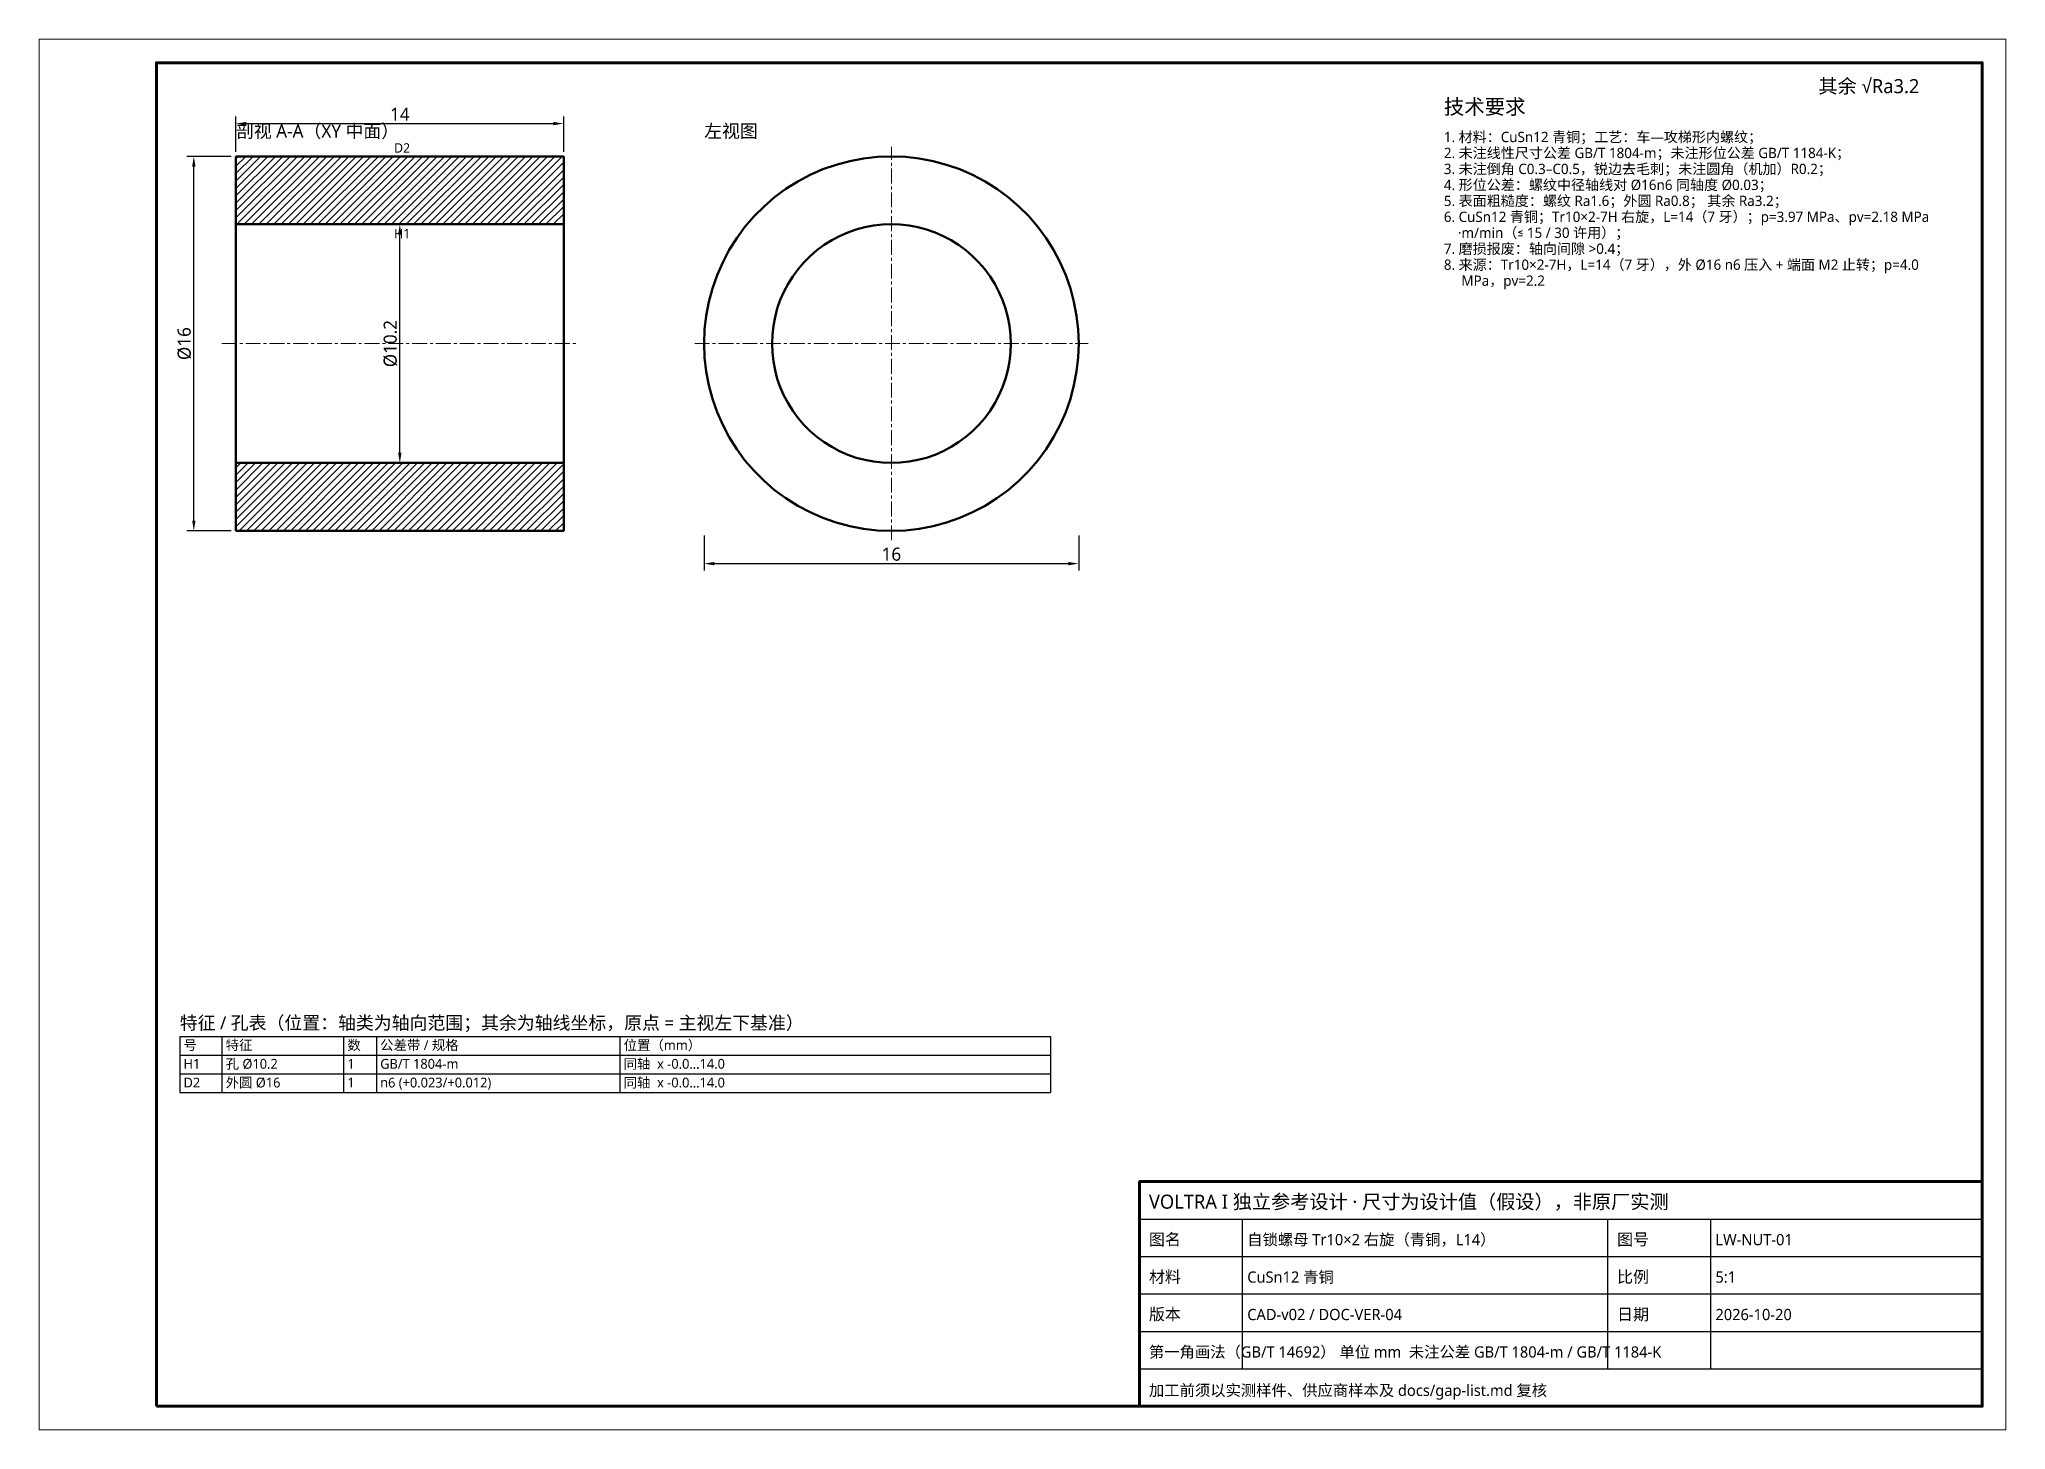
# Model space of a CAD drawing. Header units: millimetres. Extents: x 0 to 420, y 0 to 297.
import ezdxf

# ---------------------------------------------------------------- set-up
doc = ezdxf.new("R2010")
doc.units = ezdxf.units.MM
doc.linetypes.add('CENTER', pattern=[5.08, 3.175, -0.635, 0.635, -0.635])
doc.linetypes.add('DASHED', pattern=[1.524, 1.27, -0.254])
for name, color, linetype, lineweight in [('CENTER', 1, 'CENTER', 18), ('DIM', 3, 'CONTINUOUS', 18), ('FRAME', 7, 'CONTINUOUS', 70), ('HATCH', 8, 'CONTINUOUS', 13), ('HIDDEN', 8, 'DASHED', 25), ('TEXT', 7, 'CONTINUOUS', 25), ('VISIBLE', 7, 'CONTINUOUS', 50)]:
    doc.layers.add(name, color=color, linetype=linetype, lineweight=lineweight)
doc.styles.add('CJK', font='NotoSansCJK-Regular.ttc')
doc.dimstyles.new('GB', dxfattribs={"dimtxt": 2.8, "dimasz": 2.2, "dimexe": 1.5, "dimexo": 1, "dimgap": 0.6, "dimtad": 1, "dimlfac": 100, "dimzin": 12, "dimdsep": 46, "dimtxsty": 'CJK', "dimcen": 2.5, "dimazin": 3, "dimtfac": 0.5, "dimtmove": 2, "dimatfit": 3})

msp = doc.modelspace()

# ---------------------------------------------------------------- hatches: boundary and pattern name
at = {"layer": 'HATCH'}
h = msp.add_hatch(dxfattribs=at)
h.set_pattern_fill('ANSI31', scale=0.35)
h.paths.add_polyline_path([(112, 272), (110.47748, 272), (108.95495, 272), (107.43243, 272), (105.90991, 272), (104.38739, 272), (102.86486, 272), (101.34234, 272), (99.81982, 272), (98.2973, 272), (96.77477, 272), (95.25225, 272), (93.72973, 272), (92.20721, 272), (90.68468, 272), (89.16216, 272), (87.63964, 272), (86.11712, 272), (84.59459, 272), (83.07207, 272), (81.54955, 272), (80.02703, 272), (78.5045, 272), (76.98198, 272), (75.45946, 272), (73.93694, 272), (72.41441, 272), (70.89189, 272), (69.36937, 272), (67.84685, 272), (66.32432, 272), (64.8018, 272), (63.27928, 272), (61.75676, 272), (60.23423, 272), (58.71171, 272), (57.18919, 272), (55.66667, 272), (54.14414, 272), (52.62162, 272), (51.0991, 272), (49.57658, 272), (48.05405, 272), (46.53153, 272), (45.00901, 272), (43.48649, 272), (42, 271.96396), (42, 270.44144), (42, 268.91892), (42, 267.3964), (42, 265.87387), (42, 264.35135), (42, 262.82883), (42, 261.30631), (42, 259.78378), (42, 258.26126), (42.76126, 257.5), (44.28378, 257.5), (45.80631, 257.5), (47.32883, 257.5), (48.85135, 257.5), (50.37387, 257.5), (51.8964, 257.5), (53.41892, 257.5), (54.94144, 257.5), (56.46396, 257.5), (57.98649, 257.5), (59.50901, 257.5), (61.03153, 257.5), (62.55405, 257.5), (64.07658, 257.5), (65.5991, 257.5), (67.12162, 257.5), (68.64414, 257.5), (70.16667, 257.5), (71.68919, 257.5), (73.21171, 257.5), (74.73423, 257.5), (76.25676, 257.5), (77.77928, 257.5), (79.3018, 257.5), (80.82432, 257.5), (82.34685, 257.5), (83.86937, 257.5), (85.39189, 257.5), (86.91441, 257.5), (88.43694, 257.5), (89.95946, 257.5), (91.48198, 257.5), (93.0045, 257.5), (94.52703, 257.5), (96.04955, 257.5), (97.57207, 257.5), (99.09459, 257.5), (100.61712, 257.5), (102.13964, 257.5), (103.66216, 257.5), (105.18468, 257.5), (106.70721, 257.5), (108.22973, 257.5), (109.75225, 257.5), (111.27477, 257.5), (112, 258.2973), (112, 259.81982), (112, 261.34234), (112, 262.86486), (112, 264.38739), (112, 265.90991), (112, 267.43243), (112, 268.95495), (112, 270.47748), (112, 272)])
h = msp.add_hatch(dxfattribs=at)
h.set_pattern_fill('ANSI31', scale=0.35)
h.paths.add_polyline_path([(42, 192), (43.52252, 192), (45.04505, 192), (46.56757, 192), (48.09009, 192), (49.61261, 192), (51.13514, 192), (52.65766, 192), (54.18018, 192), (55.7027, 192), (57.22523, 192), (58.74775, 192), (60.27027, 192), (61.79279, 192), (63.31532, 192), (64.83784, 192), (66.36036, 192), (67.88288, 192), (69.40541, 192), (70.92793, 192), (72.45045, 192), (73.97297, 192), (75.4955, 192), (77.01802, 192), (78.54054, 192), (80.06306, 192), (81.58559, 192), (83.10811, 192), (84.63063, 192), (86.15315, 192), (87.67568, 192), (89.1982, 192), (90.72072, 192), (92.24324, 192), (93.76577, 192), (95.28829, 192), (96.81081, 192), (98.33333, 192), (99.85586, 192), (101.37838, 192), (102.9009, 192), (104.42342, 192), (105.94595, 192), (107.46847, 192), (108.99099, 192), (110.51351, 192), (112, 192.03604), (112, 193.55856), (112, 195.08108), (112, 196.6036), (112, 198.12613), (112, 199.64865), (112, 201.17117), (112, 202.69369), (112, 204.21622), (112, 205.73874), (111.23874, 206.5), (109.71622, 206.5), (108.19369, 206.5), (106.67117, 206.5), (105.14865, 206.5), (103.62613, 206.5), (102.1036, 206.5), (100.58108, 206.5), (99.05856, 206.5), (97.53604, 206.5), (96.01351, 206.5), (94.49099, 206.5), (92.96847, 206.5), (91.44595, 206.5), (89.92342, 206.5), (88.4009, 206.5), (86.87838, 206.5), (85.35586, 206.5), (83.83333, 206.5), (82.31081, 206.5), (80.78829, 206.5), (79.26577, 206.5), (77.74324, 206.5), (76.22072, 206.5), (74.6982, 206.5), (73.17568, 206.5), (71.65315, 206.5), (70.13063, 206.5), (68.60811, 206.5), (67.08559, 206.5), (65.56306, 206.5), (64.04054, 206.5), (62.51802, 206.5), (60.9955, 206.5), (59.47297, 206.5), (57.95045, 206.5), (56.42793, 206.5), (54.90541, 206.5), (53.38288, 206.5), (51.86036, 206.5), (50.33784, 206.5), (48.81532, 206.5), (47.29279, 206.5), (45.77027, 206.5), (44.24775, 206.5), (42.72523, 206.5), (42, 205.7027), (42, 204.18018), (42, 202.65766), (42, 201.13514), (42, 199.61261), (42, 198.09009), (42, 196.56757), (42, 195.04505), (42, 193.52252), (42, 192)])

# ---------------------------------------------------------------- linework, layer by layer
at = {"layer": 'CENTER'}
for p, q in [((182, 190), (182, 274)), ((39, 232), (115, 232)), ((140, 232), (224, 232))]:
    msp.add_line(p, q, dxfattribs=at)
at = {"layer": 'FRAME', "lineweight": 18}
msp.add_lwpolyline([(0, 0), (420, 0), (420, 297), (0, 297)], close=True, dxfattribs=at)
at = {"layer": 'FRAME'}
for points in [[(25, 5), (415, 5), (415, 292), (25, 292)], [(235, 5), (415, 5), (415, 53), (235, 53)]]:
    msp.add_lwpolyline(points, close=True, dxfattribs=at)
at = {"layer": 'HIDDEN'}
for points in [[(164.64465, 268.03875), (167.38636, 269.23495)], [(167.38636, 269.23495), (170.20979, 270.22291)], [(170.20979, 270.22291), (173.09916, 270.99712)], [(173.09916, 270.99712), (176.03831, 271.55323)], [(176.03831, 271.55323), (179.0108, 271.88815)], [(179.0108, 271.88815), (182, 272)], [(182, 272), (184.9892, 271.88815)], [(184.9892, 271.88815), (187.96169, 271.55323)], [(187.96169, 271.55323), (190.90084, 270.99712)], [(190.90084, 270.99712), (193.79021, 270.22291)], [(193.79021, 270.22291), (196.61364, 269.23495)], [(196.61364, 269.23495), (199.35535, 268.03875)], [(157.06041, 263.27326), (159.4672, 265.04955)], [(159.4672, 265.04955), (162, 266.64102)], [(162, 266.64102), (164.64465, 268.03875)], [(199.35535, 268.03875), (202, 266.64102)], [(202, 266.64102), (204.5328, 265.04955)], [(204.5328, 265.04955), (206.93959, 263.27326)], [(152.67793, 259.20691), (154.79309, 261.32207)], [(154.79309, 261.32207), (157.06041, 263.27326)], [(206.93959, 263.27326), (209.20691, 261.32207)], [(209.20691, 261.32207), (211.32207, 259.20691)], [(148.95045, 254.5328), (150.72674, 256.93959)], [(150.72674, 256.93959), (152.67793, 259.20691)], [(172.6838, 255.73728), (174.48374, 256.36711)], [(174.48374, 256.36711), (176.32572, 256.86066)], [(176.32572, 256.86066), (178.19942, 257.21519)], [(178.19942, 257.21519), (180.09438, 257.4287)], [(180.09438, 257.4287), (182, 257.5)], [(182, 257.5), (183.90562, 257.4287)], [(183.90562, 257.4287), (185.80058, 257.21519)], [(185.80058, 257.21519), (187.67428, 256.86066)], [(187.67428, 256.86066), (189.51626, 256.36711)], [(189.51626, 256.36711), (191.3162, 255.73728)], [(211.32207, 259.20691), (213.27326, 256.93959)], [(213.27326, 256.93959), (215.04955, 254.5328)], [(145.96125, 249.35535), (147.35898, 252)], [(147.35898, 252), (148.95045, 254.5328)], [(166.10101, 251.9367), (167.63534, 253.06909)], [(167.63534, 253.06909), (169.25, 254.08365)], [(169.25, 254.08365), (170.93596, 254.97471)], [(170.93596, 254.97471), (172.6838, 255.73728)], [(191.3162, 255.73728), (193.06404, 254.97471)], [(193.06404, 254.97471), (194.75, 254.08365)], [(194.75, 254.08365), (196.36466, 253.06909)], [(196.36466, 253.06909), (197.89899, 251.9367)], [(215.04955, 254.5328), (216.64102, 252)], [(216.64102, 252), (218.03875, 249.35535)], [(144.76505, 246.61364), (145.96125, 249.35535)], [(160.93091, 246.36466), (162.0633, 247.89899)], [(162.0633, 247.89899), (163.30718, 249.3444)], [(163.30718, 249.3444), (164.6556, 250.69282)], [(164.6556, 250.69282), (166.10101, 251.9367)], [(197.89899, 251.9367), (199.3444, 250.69282)], [(199.3444, 250.69282), (200.69282, 249.3444)], [(200.69282, 249.3444), (201.9367, 247.89899)], [(201.9367, 247.89899), (203.06909, 246.36466)], [(218.03875, 249.35535), (219.23495, 246.61364)], [(143.00288, 240.90084), (143.77709, 243.79021)], [(143.77709, 243.79021), (144.76505, 246.61364)], [(159.02529, 243.06404), (159.91635, 244.75)], [(159.91635, 244.75), (160.93091, 246.36466)], [(203.06909, 246.36466), (204.08365, 244.75)], [(204.08365, 244.75), (204.97471, 243.06404)], [(219.23495, 246.61364), (220.22291, 243.79021)], [(220.22291, 243.79021), (220.99712, 240.90084)], [(142.44677, 237.96169), (143.00288, 240.90084)], [(157.13934, 237.67428), (157.63289, 239.51626)], [(157.63289, 239.51626), (158.26272, 241.3162)], [(158.26272, 241.3162), (159.02529, 243.06404)], [(204.97471, 243.06404), (205.73728, 241.3162)], [(205.73728, 241.3162), (206.36711, 239.51626)], [(206.36711, 239.51626), (206.86066, 237.67428)], [(220.99712, 240.90084), (221.55323, 237.96169)], [(142.11185, 234.9892), (142.44677, 237.96169)], [(156.5713, 233.90562), (156.78481, 235.80058)], [(156.78481, 235.80058), (157.13934, 237.67428)], [(206.86066, 237.67428), (207.21519, 235.80058)], [(207.21519, 235.80058), (207.4287, 233.90562)], [(221.55323, 237.96169), (221.88815, 234.9892)], [(142, 232), (142.11185, 234.9892)], [(142.11185, 229.0108), (142, 232)], [(156.5, 232), (156.5713, 233.90562)], [(156.5713, 230.09438), (156.5, 232)], [(207.4287, 233.90562), (207.5, 232)], [(207.5, 232), (207.4287, 230.09438)], [(221.88815, 234.9892), (222, 232)], [(222, 232), (221.88815, 229.0108)], [(142.44677, 226.03831), (142.11185, 229.0108)], [(156.78481, 228.19942), (156.5713, 230.09438)], [(157.13934, 226.32572), (156.78481, 228.19942)], [(207.21519, 228.19942), (206.86066, 226.32572)], [(207.4287, 230.09438), (207.21519, 228.19942)], [(221.88815, 229.0108), (221.55323, 226.03831)], [(143.00288, 223.09916), (142.44677, 226.03831)], [(143.77709, 220.20979), (143.00288, 223.09916)], [(157.63289, 224.48374), (157.13934, 226.32572)], [(158.26272, 222.6838), (157.63289, 224.48374)], [(159.02529, 220.93596), (158.26272, 222.6838)], [(205.73728, 222.6838), (204.97471, 220.93596)], [(206.36711, 224.48374), (205.73728, 222.6838)], [(206.86066, 226.32572), (206.36711, 224.48374)], [(220.99712, 223.09916), (220.22291, 220.20979)], [(221.55323, 226.03831), (220.99712, 223.09916)], [(144.76505, 217.38636), (143.77709, 220.20979)], [(159.91635, 219.25), (159.02529, 220.93596)], [(160.93091, 217.63534), (159.91635, 219.25)], [(204.08365, 219.25), (203.06909, 217.63534)], [(204.97471, 220.93596), (204.08365, 219.25)], [(220.22291, 220.20979), (219.23495, 217.38636)], [(145.96125, 214.64465), (144.76505, 217.38636)], [(147.35898, 212), (145.96125, 214.64465)], [(162.0633, 216.10101), (160.93091, 217.63534)], [(163.30718, 214.6556), (162.0633, 216.10101)], [(164.6556, 213.30718), (163.30718, 214.6556)], [(200.69282, 214.6556), (199.3444, 213.30718)], [(201.9367, 216.10101), (200.69282, 214.6556)], [(203.06909, 217.63534), (201.9367, 216.10101)], [(218.03875, 214.64465), (216.64102, 212)], [(219.23495, 217.38636), (218.03875, 214.64465)], [(148.95045, 209.4672), (147.35898, 212)], [(166.10101, 212.0633), (164.6556, 213.30718)], [(167.63534, 210.93091), (166.10101, 212.0633)], [(169.25, 209.91635), (167.63534, 210.93091)], [(196.36466, 210.93091), (194.75, 209.91635)], [(197.89899, 212.0633), (196.36466, 210.93091)], [(199.3444, 213.30718), (197.89899, 212.0633)], [(216.64102, 212), (215.04955, 209.4672)], [(150.72674, 207.06041), (148.95045, 209.4672)], [(152.67793, 204.79309), (150.72674, 207.06041)], [(170.93596, 209.02529), (169.25, 209.91635)], [(172.6838, 208.26272), (170.93596, 209.02529)], [(174.48374, 207.63289), (172.6838, 208.26272)], [(176.32572, 207.13934), (174.48374, 207.63289)], [(178.19942, 206.78481), (176.32572, 207.13934)], [(180.09438, 206.5713), (178.19942, 206.78481)], [(182, 206.5), (180.09438, 206.5713)], [(183.90562, 206.5713), (182, 206.5)], [(185.80058, 206.78481), (183.90562, 206.5713)], [(187.67428, 207.13934), (185.80058, 206.78481)], [(189.51626, 207.63289), (187.67428, 207.13934)], [(191.3162, 208.26272), (189.51626, 207.63289)], [(193.06404, 209.02529), (191.3162, 208.26272)], [(194.75, 209.91635), (193.06404, 209.02529)], [(213.27326, 207.06041), (211.32207, 204.79309)], [(215.04955, 209.4672), (213.27326, 207.06041)], [(154.79309, 202.67793), (152.67793, 204.79309)], [(157.06041, 200.72674), (154.79309, 202.67793)], [(209.20691, 202.67793), (206.93959, 200.72674)], [(211.32207, 204.79309), (209.20691, 202.67793)], [(159.4672, 198.95045), (157.06041, 200.72674)], [(162, 197.35898), (159.4672, 198.95045)], [(204.5328, 198.95045), (202, 197.35898)], [(206.93959, 200.72674), (204.5328, 198.95045)], [(164.64465, 195.96125), (162, 197.35898)], [(167.38636, 194.76505), (164.64465, 195.96125)], [(170.20979, 193.77709), (167.38636, 194.76505)], [(173.09916, 193.00288), (170.20979, 193.77709)], [(193.79021, 193.77709), (190.90084, 193.00288)], [(196.61364, 194.76505), (193.79021, 193.77709)], [(199.35535, 195.96125), (196.61364, 194.76505)], [(202, 197.35898), (199.35535, 195.96125)], [(176.03831, 192.44677), (173.09916, 193.00288)], [(179.0108, 192.11185), (176.03831, 192.44677)], [(182, 192), (179.0108, 192.11185)], [(184.9892, 192.11185), (182, 192)], [(187.96169, 192.44677), (184.9892, 192.11185)], [(190.90084, 193.00288), (187.96169, 192.44677)]]:
    msp.add_lwpolyline(points, dxfattribs=at)
at = {"layer": 'TEXT'}
for p, q in [((30, 84), (30, 72)), ((39, 84), (39, 72)), ((65, 84), (65, 72)), ((72, 84), (72, 72)), ((124, 84), (124, 72)), ((216, 84), (216, 72)), ((235, 45), (415, 45)), ((257, 13), (257, 45)), ((335, 13), (335, 45)), ((357, 13), (357, 45)), ((235, 37), (415, 37)), ((235, 29), (415, 29)), ((235, 21), (415, 21)), ((235, 13), (415, 13))]:
    msp.add_line(p, q, dxfattribs=at)
for points in [[(30, 84), (216, 84)], [(30, 80), (216, 80)], [(30, 76), (216, 76)], [(30, 72), (216, 72)]]:
    msp.add_lwpolyline(points, dxfattribs=at)
at = {"layer": 'VISIBLE'}
for points in [[(42, 272), (42, 257.5)], [(42, 272), (112, 272)], [(112, 272), (112, 257.5)], [(164.64465, 268.03875), (167.38636, 269.23495)], [(167.38636, 269.23495), (170.20979, 270.22291)], [(170.20979, 270.22291), (173.09916, 270.99712)], [(173.09916, 270.99712), (176.03831, 271.55323)], [(176.03831, 271.55323), (179.0108, 271.88815)], [(179.0108, 271.88815), (182, 272)], [(182, 272), (184.9892, 271.88815)], [(184.9892, 271.88815), (187.96169, 271.55323)], [(187.96169, 271.55323), (190.90084, 270.99712)], [(190.90084, 270.99712), (193.79021, 270.22291)], [(193.79021, 270.22291), (196.61364, 269.23495)], [(196.61364, 269.23495), (199.35535, 268.03875)], [(157.06041, 263.27326), (159.4672, 265.04955)], [(159.4672, 265.04955), (162, 266.64102)], [(162, 266.64102), (164.64465, 268.03875)], [(199.35535, 268.03875), (202, 266.64102)], [(202, 266.64102), (204.5328, 265.04955)], [(204.5328, 265.04955), (206.93959, 263.27326)], [(152.67793, 259.20691), (154.79309, 261.32207)], [(154.79309, 261.32207), (157.06041, 263.27326)], [(206.93959, 263.27326), (209.20691, 261.32207)], [(209.20691, 261.32207), (211.32207, 259.20691)], [(42, 257.4287), (42, 257.5)], [(42, 257.5), (112, 257.5)], [(42, 257.21519), (42, 257.4287)], [(42, 256.86066), (42, 257.21519)], [(42, 256.36711), (42, 256.86066)], [(42, 255.73728), (42, 256.36711)], [(112, 257.4287), (112, 257.5)], [(112, 257.21519), (112, 257.4287)], [(112, 256.86066), (112, 257.21519)], [(112, 256.36711), (112, 256.86066)], [(112, 255.73728), (112, 256.36711)], [(148.95045, 254.5328), (150.72674, 256.93959)], [(150.72674, 256.93959), (152.67793, 259.20691)], [(172.6838, 255.73728), (174.48374, 256.36711)], [(174.48374, 256.36711), (176.32572, 256.86066)], [(176.32572, 256.86066), (178.19942, 257.21519)], [(178.19942, 257.21519), (180.09438, 257.4287)], [(180.09438, 257.4287), (182, 257.5)], [(182, 257.5), (183.90562, 257.4287)], [(183.90562, 257.4287), (185.80058, 257.21519)], [(185.80058, 257.21519), (187.67428, 256.86066)], [(187.67428, 256.86066), (189.51626, 256.36711)], [(189.51626, 256.36711), (191.3162, 255.73728)], [(211.32207, 259.20691), (213.27326, 256.93959)], [(213.27326, 256.93959), (215.04955, 254.5328)], [(42, 254.97471), (42, 255.73728)], [(42, 254.08365), (42, 254.97471)], [(42, 253.06909), (42, 254.08365)], [(42, 251.9367), (42, 253.06909)], [(112, 254.97471), (112, 255.73728)], [(112, 254.08365), (112, 254.97471)], [(112, 253.06909), (112, 254.08365)], [(112, 251.9367), (112, 253.06909)], [(145.96125, 249.35535), (147.35898, 252)], [(147.35898, 252), (148.95045, 254.5328)], [(166.10101, 251.9367), (167.63534, 253.06909)], [(167.63534, 253.06909), (169.25, 254.08365)], [(169.25, 254.08365), (170.93596, 254.97471)], [(170.93596, 254.97471), (172.6838, 255.73728)], [(191.3162, 255.73728), (193.06404, 254.97471)], [(193.06404, 254.97471), (194.75, 254.08365)], [(194.75, 254.08365), (196.36466, 253.06909)], [(196.36466, 253.06909), (197.89899, 251.9367)], [(215.04955, 254.5328), (216.64102, 252)], [(216.64102, 252), (218.03875, 249.35535)], [(42, 250.69282), (42, 251.9367)], [(42, 249.3444), (42, 250.69282)], [(42, 247.89899), (42, 249.3444)], [(42, 246.36466), (42, 247.89899)], [(112, 250.69282), (112, 251.9367)], [(112, 249.3444), (112, 250.69282)], [(112, 247.89899), (112, 249.3444)], [(112, 246.36466), (112, 247.89899)], [(144.76505, 246.61364), (145.96125, 249.35535)], [(160.93091, 246.36466), (162.0633, 247.89899)], [(162.0633, 247.89899), (163.30718, 249.3444)], [(163.30718, 249.3444), (164.6556, 250.69282)], [(164.6556, 250.69282), (166.10101, 251.9367)], [(197.89899, 251.9367), (199.3444, 250.69282)], [(199.3444, 250.69282), (200.69282, 249.3444)], [(200.69282, 249.3444), (201.9367, 247.89899)], [(201.9367, 247.89899), (203.06909, 246.36466)], [(218.03875, 249.35535), (219.23495, 246.61364)], [(42, 244.75), (42, 246.36466)], [(42, 243.06404), (42, 244.75)], [(112, 244.75), (112, 246.36466)], [(112, 243.06404), (112, 244.75)], [(143.00288, 240.90084), (143.77709, 243.79021)], [(143.77709, 243.79021), (144.76505, 246.61364)], [(159.02529, 243.06404), (159.91635, 244.75)], [(159.91635, 244.75), (160.93091, 246.36466)], [(203.06909, 246.36466), (204.08365, 244.75)], [(204.08365, 244.75), (204.97471, 243.06404)], [(219.23495, 246.61364), (220.22291, 243.79021)], [(220.22291, 243.79021), (220.99712, 240.90084)], [(42, 241.3162), (42, 243.06404)], [(42, 239.51626), (42, 241.3162)], [(42, 237.67428), (42, 239.51626)], [(112, 241.3162), (112, 243.06404)], [(112, 239.51626), (112, 241.3162)], [(112, 237.67428), (112, 239.51626)], [(142.44677, 237.96169), (143.00288, 240.90084)], [(157.13934, 237.67428), (157.63289, 239.51626)], [(157.63289, 239.51626), (158.26272, 241.3162)], [(158.26272, 241.3162), (159.02529, 243.06404)], [(204.97471, 243.06404), (205.73728, 241.3162)], [(205.73728, 241.3162), (206.36711, 239.51626)], [(206.36711, 239.51626), (206.86066, 237.67428)], [(220.99712, 240.90084), (221.55323, 237.96169)], [(42, 235.80058), (42, 237.67428)], [(42, 233.90562), (42, 235.80058)], [(112, 235.80058), (112, 237.67428)], [(112, 233.90562), (112, 235.80058)], [(142.11185, 234.9892), (142.44677, 237.96169)], [(156.5713, 233.90562), (156.78481, 235.80058)], [(156.78481, 235.80058), (157.13934, 237.67428)], [(206.86066, 237.67428), (207.21519, 235.80058)], [(207.21519, 235.80058), (207.4287, 233.90562)], [(221.55323, 237.96169), (221.88815, 234.9892)], [(42, 232), (42, 233.90562)], [(42, 230.09438), (42, 232)], [(112, 232), (112, 233.90562)], [(112, 230.09438), (112, 232)], [(142, 232), (142.11185, 234.9892)], [(142.11185, 229.0108), (142, 232)], [(156.5, 232), (156.5713, 233.90562)], [(156.5713, 230.09438), (156.5, 232)], [(207.4287, 233.90562), (207.5, 232)], [(207.5, 232), (207.4287, 230.09438)], [(221.88815, 234.9892), (222, 232)], [(222, 232), (221.88815, 229.0108)], [(42, 228.19942), (42, 230.09438)], [(42, 226.32572), (42, 228.19942)], [(112, 228.19942), (112, 230.09438)], [(112, 226.32572), (112, 228.19942)], [(142.44677, 226.03831), (142.11185, 229.0108)], [(156.78481, 228.19942), (156.5713, 230.09438)], [(157.13934, 226.32572), (156.78481, 228.19942)], [(207.21519, 228.19942), (206.86066, 226.32572)], [(207.4287, 230.09438), (207.21519, 228.19942)], [(221.88815, 229.0108), (221.55323, 226.03831)], [(42, 224.48374), (42, 226.32572)], [(42, 222.6838), (42, 224.48374)], [(42, 220.93596), (42, 222.6838)], [(112, 224.48374), (112, 226.32572)], [(112, 222.6838), (112, 224.48374)], [(112, 220.93596), (112, 222.6838)], [(143.00288, 223.09916), (142.44677, 226.03831)], [(143.77709, 220.20979), (143.00288, 223.09916)], [(157.63289, 224.48374), (157.13934, 226.32572)], [(158.26272, 222.6838), (157.63289, 224.48374)], [(159.02529, 220.93596), (158.26272, 222.6838)], [(205.73728, 222.6838), (204.97471, 220.93596)], [(206.36711, 224.48374), (205.73728, 222.6838)], [(206.86066, 226.32572), (206.36711, 224.48374)], [(220.99712, 223.09916), (220.22291, 220.20979)], [(221.55323, 226.03831), (220.99712, 223.09916)], [(42, 219.25), (42, 220.93596)], [(42, 217.63534), (42, 219.25)], [(112, 219.25), (112, 220.93596)], [(112, 217.63534), (112, 219.25)], [(144.76505, 217.38636), (143.77709, 220.20979)], [(159.91635, 219.25), (159.02529, 220.93596)], [(160.93091, 217.63534), (159.91635, 219.25)], [(204.08365, 219.25), (203.06909, 217.63534)], [(204.97471, 220.93596), (204.08365, 219.25)], [(220.22291, 220.20979), (219.23495, 217.38636)], [(42, 216.10101), (42, 217.63534)], [(42, 214.6556), (42, 216.10101)], [(42, 213.30718), (42, 214.6556)], [(112, 216.10101), (112, 217.63534)], [(112, 214.6556), (112, 216.10101)], [(112, 213.30718), (112, 214.6556)], [(145.96125, 214.64465), (144.76505, 217.38636)], [(147.35898, 212), (145.96125, 214.64465)], [(162.0633, 216.10101), (160.93091, 217.63534)], [(163.30718, 214.6556), (162.0633, 216.10101)], [(164.6556, 213.30718), (163.30718, 214.6556)], [(200.69282, 214.6556), (199.3444, 213.30718)], [(201.9367, 216.10101), (200.69282, 214.6556)], [(203.06909, 217.63534), (201.9367, 216.10101)], [(218.03875, 214.64465), (216.64102, 212)], [(219.23495, 217.38636), (218.03875, 214.64465)], [(42, 212.0633), (42, 213.30718)], [(42, 210.93091), (42, 212.0633)], [(42, 209.91635), (42, 210.93091)], [(112, 212.0633), (112, 213.30718)], [(112, 210.93091), (112, 212.0633)], [(112, 209.91635), (112, 210.93091)], [(148.95045, 209.4672), (147.35898, 212)], [(166.10101, 212.0633), (164.6556, 213.30718)], [(167.63534, 210.93091), (166.10101, 212.0633)], [(169.25, 209.91635), (167.63534, 210.93091)], [(196.36466, 210.93091), (194.75, 209.91635)], [(197.89899, 212.0633), (196.36466, 210.93091)], [(199.3444, 213.30718), (197.89899, 212.0633)], [(216.64102, 212), (215.04955, 209.4672)], [(42, 209.02529), (42, 209.91635)], [(42, 208.26272), (42, 209.02529)], [(42, 207.63289), (42, 208.26272)], [(42, 207.13934), (42, 207.63289)], [(42, 206.78481), (42, 207.13934)], [(42, 206.5713), (42, 206.78481)], [(42, 206.5), (42, 206.5713)], [(112, 206.5), (42, 206.5)], [(42, 206.5), (42, 192)], [(112, 209.02529), (112, 209.91635)], [(112, 208.26272), (112, 209.02529)], [(112, 207.63289), (112, 208.26272)], [(112, 207.13934), (112, 207.63289)], [(112, 206.78481), (112, 207.13934)], [(112, 206.5713), (112, 206.78481)], [(112, 206.5), (112, 206.5713)], [(112, 206.5), (112, 192)], [(150.72674, 207.06041), (148.95045, 209.4672)], [(152.67793, 204.79309), (150.72674, 207.06041)], [(170.93596, 209.02529), (169.25, 209.91635)], [(172.6838, 208.26272), (170.93596, 209.02529)], [(174.48374, 207.63289), (172.6838, 208.26272)], [(176.32572, 207.13934), (174.48374, 207.63289)], [(178.19942, 206.78481), (176.32572, 207.13934)], [(180.09438, 206.5713), (178.19942, 206.78481)], [(182, 206.5), (180.09438, 206.5713)], [(183.90562, 206.5713), (182, 206.5)], [(185.80058, 206.78481), (183.90562, 206.5713)], [(187.67428, 207.13934), (185.80058, 206.78481)], [(189.51626, 207.63289), (187.67428, 207.13934)], [(191.3162, 208.26272), (189.51626, 207.63289)], [(193.06404, 209.02529), (191.3162, 208.26272)], [(194.75, 209.91635), (193.06404, 209.02529)], [(213.27326, 207.06041), (211.32207, 204.79309)], [(215.04955, 209.4672), (213.27326, 207.06041)], [(154.79309, 202.67793), (152.67793, 204.79309)], [(157.06041, 200.72674), (154.79309, 202.67793)], [(209.20691, 202.67793), (206.93959, 200.72674)], [(211.32207, 204.79309), (209.20691, 202.67793)], [(159.4672, 198.95045), (157.06041, 200.72674)], [(162, 197.35898), (159.4672, 198.95045)], [(204.5328, 198.95045), (202, 197.35898)], [(206.93959, 200.72674), (204.5328, 198.95045)], [(164.64465, 195.96125), (162, 197.35898)], [(167.38636, 194.76505), (164.64465, 195.96125)], [(170.20979, 193.77709), (167.38636, 194.76505)], [(173.09916, 193.00288), (170.20979, 193.77709)], [(193.79021, 193.77709), (190.90084, 193.00288)], [(196.61364, 194.76505), (193.79021, 193.77709)], [(199.35535, 195.96125), (196.61364, 194.76505)], [(202, 197.35898), (199.35535, 195.96125)], [(112, 192), (42, 192)], [(176.03831, 192.44677), (173.09916, 193.00288)], [(179.0108, 192.11185), (176.03831, 192.44677)], [(182, 192), (179.0108, 192.11185)], [(184.9892, 192.11185), (182, 192)], [(187.96169, 192.44677), (184.9892, 192.11185)], [(190.90084, 193.00288), (187.96169, 192.44677)]]:
    msp.add_lwpolyline(points, dxfattribs=at)

# ---------------------------------------------------------------- texts
at = {"layer": 'DIM', "style": 'CJK'}
for s, p in [('D2', (75.8, 272.8)), ('H1', (75.8, 254.5))]:
    msp.add_text(s, height=2, dxfattribs=at).set_placement(p)
at = {"layer": 'TEXT', "style": 'CJK'}
for s, height, p in [('其余 √Ra3.2', 3, (380, 285.5)), ('技术要求', 3.2, (300, 281)), ('剖视 A-A（XY 中面）', 2.8, (42, 276)), ('左视图', 2.8, (142, 276)), ('1. 材料：CuSn12 青铜；工艺：车—攻梯形内螺纹；', 2.2, (300, 275.04)), ('2. 未注线性尺寸公差 GB/T 1804-m；未注形位公差 GB/T 1184-K；', 2.2, (300, 271.63)), ('3. 未注倒角 C0.3–C0.5，锐边去毛刺；未注圆角（机加）R0.2；', 2.2, (300, 268.22)), ('4. 形位公差：螺纹中径轴线对 Ø16n6 同轴度 Ø0.03；', 2.2, (300, 264.81)), ('6. CuSn12 青铜；Tr10×2-7H 右旋，L=14（7 牙）；p=3.97 MPa、pv=2.18 MPa', 2.2, (300, 257.99)), ('5. 表面粗糙度：螺纹 Ra1.6；外圆 Ra0.8； 其余 Ra3.2；', 2.2, (300, 261.4)), ('\u3000·m/min（≤ 15 / 30 许用）；', 2.2, (300, 254.58)), ('7. 磨损报废：轴向间隙 >0.4；', 2.2, (300, 251.17)), ('8. 来源：Tr10×2-7H，L=14（7 牙），外 Ø16 n6 压入 + 端面 M2 止转；p=4.0', 2.2, (300, 247.76)), ('\u3000 MPa，pv=2.2', 2.2, (300, 244.35)), ('特征 / 孔表（位置：轴类为轴向范围；其余为轴线坐标，原点 = 主视左下基准）', 2.8, (30, 85.5)), ('号', 2.1, (30.8, 81.1)), ('特征', 2.1, (39.8, 81.1)), ('数', 2.1, (65.8, 81.1)), ('公差带 / 规格', 2.1, (72.8, 81.1)), ('位置（mm）', 2.1, (124.8, 81.1)), ('H1', 2.1, (30.8, 77.1)), ('孔 Ø10.2', 2.1, (39.8, 77.1)), ('1', 2.1, (65.8, 77.1)), ('GB/T 1804-m', 2.1, (72.8, 77.1)), ('同轴  x -0.0…14.0', 2.1, (124.8, 77.1)), ('D2', 2.1, (30.8, 73.1)), ('外圆 Ø16', 2.1, (39.8, 73.1)), ('1', 2.1, (65.8, 73.1)), ('n6 (+0.023/+0.012)', 2.1, (72.8, 73.1)), ('同轴  x -0.0…14.0', 2.1, (124.8, 73.1)), ('VOLTRA I 独立参考设计 · 尺寸为设计值（假设），非原厂实测', 3, (237, 47.2)), ('图名', 2.5, (237, 39.4)), ('自锁螺母 Tr10×2 右旋（青铜，L14）', 2.4, (258, 39.4)), ('图号', 2.5, (337, 39.4)), ('LW-NUT-01', 2.4, (358, 39.4)), ('材料', 2.5, (237, 31.4)), ('CuSn12 青铜', 2.4, (258, 31.4)), ('比例', 2.5, (337, 31.4)), ('5:1', 2.4, (358, 31.4)), ('版本', 2.5, (237, 23.4)), ('CAD-v02 / DOC-VER-04', 2.4, (258, 23.4)), ('日期', 2.5, (337, 23.4)), ('2026-10-20', 2.4, (358, 23.4)), ('第一角画法（GB/T 14692） 单位 mm  未注公差 GB/T 1804-m / GB/T 1184-K', 2.4, (237, 15.4)), ('加工前须以实测样件、供应商样本及 docs/gap-list.md 复核', 2.4, (237, 7.2))]:
    msp.add_text(s, height=height, dxfattribs=at).set_placement(p)

# ---------------------------------------------------------------- dimensions: what is measured, and where the dimension line sits
at = {"layer": 'DIM'}
for base, p1, p2, text in [((42, 279), (42, 272), (112, 272), '14'), ((142, 185), (142, 192), (222, 192), '16')]:
    msp.add_linear_dim(base=base, p1=p1, p2=p2, text=text, dimstyle='GB', dxfattribs=at).render()
for base, p1, p2, text in [((33, 192), (42, 192), (42, 272), 'Ø16'), ((77, 206.5), (77, 206.5), (77, 257.5), 'Ø10.2')]:
    msp.add_linear_dim(base=base, p1=p1, p2=p2, angle=90, text=text, dimstyle='GB', dxfattribs=at).render()

doc.saveas('drawing.dxf')
